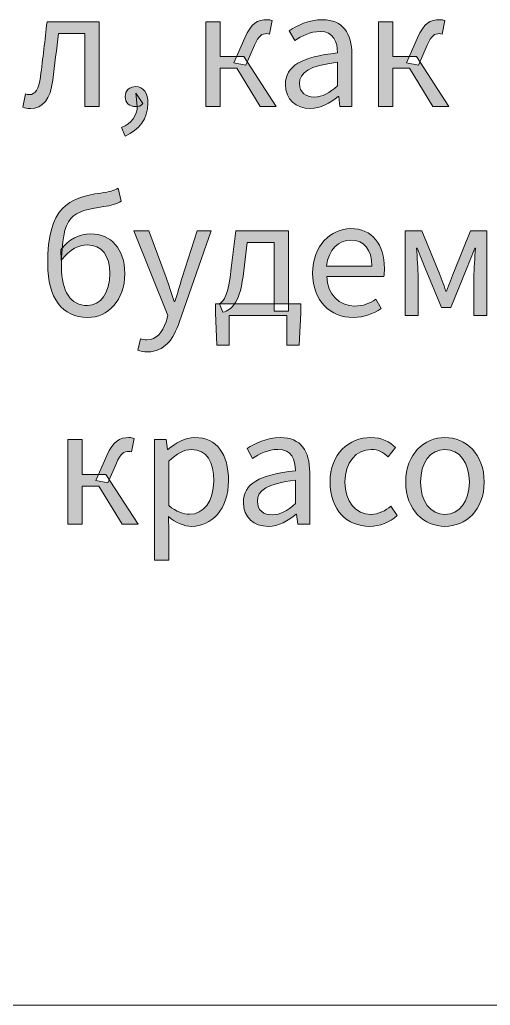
# Model space of a CAD drawing. Header units: millimetres. Extents: x -142 to 140, y -60 to 98.
# Drawn here: x -101.25 to -87.9, y 34.98 to 62.94 of the extents above; entities that cross this region are included whole.
import ezdxf

# ---------------------------------------------------------------- set-up
doc = ezdxf.new("R2010")
doc.units = ezdxf.units.MM
doc.header["$MEASUREMENT"] = 0
doc.layers.add('カット1(R255G0B0)', color=7, linetype='Continuous', lineweight=0)

# ---------------------------------------------------------------- blocks, each defined once
blk = doc.blocks.new('Block_1')
at = {"layer": 'カット1(R255G0B0)', "color": 5, "lineweight": 0, "true_color": 0x0000ff}
blk.add_open_spline([(-86.638, 34.979), (-86.638, 34.979), (-141.64, 34.979), (-141.64, 34.979)], degree=3, dxfattribs=at)
blk = doc.blocks.new('Block_3')
at = {"layer": 'カット1(R255G0B0)', "true_color": 0x000000, "transparency": 33554687}
h = blk.add_hatch(color=18, dxfattribs=at)
h.dxf.hatch_style = 2
edge = h.paths.add_edge_path()
edge.add_spline(control_points=[(-95.182, 61.718), (-95.182, 61.718), (-94.867, 62.427), (-94.867, 62.427), (-94.682, 62.848), (-94.498, 62.941), (-94.237, 62.941), (-94.186, 62.941), (-94.133, 62.931), (-94.095, 62.914), (-94.095, 62.914), (-94.167, 62.533), (-94.167, 62.533), (-94.196, 62.543), (-94.212, 62.546), (-94.247, 62.546), (-94.372, 62.546), (-94.472, 62.501), (-94.593, 62.216), (-94.593, 62.216), (-94.836, 61.651), (-94.836, 61.651), (-94.836, 61.651), (-95.182, 61.718), (-95.182, 61.718)], knot_values=[0, 0, 0, 0, 1, 1, 1, 2, 2, 2, 3, 3, 3, 4, 4, 4, 5, 5, 5, 6, 6, 6, 7, 7, 7, 8, 8, 8, 8], degree=3, periodic=0)
edge = h.paths.add_edge_path()
edge.add_spline(control_points=[(-95.974, 62.881), (-95.974, 62.881), (-95.568, 62.881), (-95.568, 62.881), (-95.568, 62.881), (-95.568, 61.893), (-95.568, 61.893), (-95.568, 61.893), (-94.893, 61.893), (-94.893, 61.893), (-94.893, 61.893), (-93.981, 60.479), (-93.981, 60.479), (-93.981, 60.479), (-94.429, 60.479), (-94.429, 60.479), (-94.429, 60.479), (-95.096, 61.562), (-95.096, 61.562), (-95.096, 61.562), (-95.568, 61.562), (-95.568, 61.562), (-95.568, 61.562), (-95.568, 60.479), (-95.568, 60.479), (-95.568, 60.479), (-95.974, 60.479), (-95.974, 60.479), (-95.974, 60.479), (-95.974, 62.881), (-95.974, 62.881)], knot_values=[0, 0, 0, 0, 1, 1, 1, 2, 2, 2, 3, 3, 3, 4, 4, 4, 5, 5, 5, 6, 6, 6, 7, 7, 7, 8, 8, 8, 9, 9, 9, 10, 10, 10, 10], degree=3, periodic=0)
h = blk.add_hatch(color=18, dxfattribs=at)
h.dxf.hatch_style = 2
edge = h.paths.add_edge_path()
edge.add_spline(control_points=[(-92.238, 61.065), (-92.238, 61.065), (-92.238, 61.733), (-92.238, 61.733), (-93.043, 61.636), (-93.315, 61.438), (-93.315, 61.131), (-93.315, 60.859), (-93.129, 60.747), (-92.894, 60.747), (-92.662, 60.747), (-92.47, 60.86), (-92.238, 61.065)], knot_values=[0, 0, 0, 0, 1, 1, 1, 2, 2, 2, 3, 3, 3, 4, 4, 4, 4], degree=3, periodic=0)
edge = h.paths.add_edge_path()
edge.add_spline(control_points=[(-93.713, 61.103), (-93.713, 61.626), (-93.261, 61.888), (-92.238, 61.999), (-92.238, 62.308), (-92.341, 62.606), (-92.733, 62.606), (-93.011, 62.606), (-93.261, 62.474), (-93.45, 62.348), (-93.45, 62.348), (-93.609, 62.627), (-93.609, 62.627), (-93.388, 62.772), (-93.051, 62.941), (-92.665, 62.941), (-92.079, 62.941), (-91.831, 62.551), (-91.831, 61.953), (-91.831, 61.953), (-91.831, 60.479), (-91.831, 60.479), (-91.831, 60.479), (-92.167, 60.479), (-92.167, 60.479), (-92.167, 60.479), (-92.201, 60.767), (-92.201, 60.767), (-92.201, 60.767), (-92.215, 60.767), (-92.215, 60.767), (-92.444, 60.576), (-92.711, 60.42), (-93.009, 60.42), (-93.411, 60.42), (-93.713, 60.67), (-93.713, 61.103)], knot_values=[0, 0, 0, 0, 1, 1, 1, 2, 2, 2, 3, 3, 3, 4, 4, 4, 5, 5, 5, 6, 6, 6, 7, 7, 7, 8, 8, 8, 9, 9, 9, 10, 10, 10, 11, 11, 11, 12, 12, 12, 12], degree=3, periodic=0)
h = blk.add_hatch(color=18, dxfattribs=at)
h.dxf.hatch_style = 2
edge = h.paths.add_edge_path()
edge.add_spline(control_points=[(-90.283, 61.718), (-90.283, 61.718), (-89.968, 62.427), (-89.968, 62.427), (-89.783, 62.848), (-89.598, 62.941), (-89.338, 62.941), (-89.287, 62.941), (-89.233, 62.931), (-89.195, 62.914), (-89.195, 62.914), (-89.268, 62.533), (-89.268, 62.533), (-89.297, 62.543), (-89.313, 62.546), (-89.348, 62.546), (-89.473, 62.546), (-89.573, 62.501), (-89.694, 62.216), (-89.694, 62.216), (-89.937, 61.651), (-89.937, 61.651), (-89.937, 61.651), (-90.283, 61.718), (-90.283, 61.718)], knot_values=[0, 0, 0, 0, 1, 1, 1, 2, 2, 2, 3, 3, 3, 4, 4, 4, 5, 5, 5, 6, 6, 6, 7, 7, 7, 8, 8, 8, 8], degree=3, periodic=0)
edge = h.paths.add_edge_path()
edge.add_spline(control_points=[(-91.075, 62.881), (-91.075, 62.881), (-90.668, 62.881), (-90.668, 62.881), (-90.668, 62.881), (-90.668, 61.893), (-90.668, 61.893), (-90.668, 61.893), (-89.994, 61.893), (-89.994, 61.893), (-89.994, 61.893), (-89.081, 60.479), (-89.081, 60.479), (-89.081, 60.479), (-89.53, 60.479), (-89.53, 60.479), (-89.53, 60.479), (-90.197, 61.562), (-90.197, 61.562), (-90.197, 61.562), (-90.668, 61.562), (-90.668, 61.562), (-90.668, 61.562), (-90.668, 60.479), (-90.668, 60.479), (-90.668, 60.479), (-91.075, 60.479), (-91.075, 60.479), (-91.075, 60.479), (-91.075, 62.881), (-91.075, 62.881)], knot_values=[0, 0, 0, 0, 1, 1, 1, 2, 2, 2, 3, 3, 3, 4, 4, 4, 5, 5, 5, 6, 6, 6, 7, 7, 7, 8, 8, 8, 9, 9, 9, 10, 10, 10, 10], degree=3, periodic=0)
h = blk.add_hatch(color=18, dxfattribs=at)
h.dxf.hatch_style = 2
edge = h.paths.add_edge_path()
edge.add_spline(control_points=[(-101.169, 60.461), (-101.169, 60.461), (-101.093, 60.834), (-101.093, 60.834), (-101.059, 60.825), (-101.026, 60.815), (-100.983, 60.815), (-100.814, 60.815), (-100.705, 60.969), (-100.663, 61.323), (-100.598, 61.842), (-100.538, 62.36), (-100.478, 62.881), (-100.478, 62.881), (-99.003, 62.881), (-99.003, 62.881), (-99.003, 62.881), (-99.003, 60.479), (-99.003, 60.479), (-99.003, 60.479), (-99.409, 60.479), (-99.409, 60.479), (-99.409, 60.479), (-99.409, 62.55), (-99.409, 62.55), (-99.409, 62.55), (-100.155, 62.55), (-100.155, 62.55), (-100.207, 62.109), (-100.26, 61.663), (-100.315, 61.221), (-100.384, 60.686), (-100.597, 60.42), (-100.95, 60.42), (-101.039, 60.42), (-101.101, 60.434), (-101.169, 60.461)], knot_values=[0, 0, 0, 0, 1, 1, 1, 2, 2, 2, 3, 3, 3, 4, 4, 4, 5, 5, 5, 6, 6, 6, 7, 7, 7, 8, 8, 8, 9, 9, 9, 10, 10, 10, 11, 11, 11, 12, 12, 12, 12], degree=3, periodic=0)
h = blk.add_hatch(color=18, dxfattribs=at)
h.dxf.hatch_style = 2
edge = h.paths.add_edge_path()
edge.add_spline(control_points=[(-98.363, 59.879), (-98.085, 60.001), (-97.917, 60.219), (-97.918, 60.491), (-97.918, 60.491), (-97.962, 60.856), (-97.962, 60.856), (-97.962, 60.856), (-97.763, 60.56), (-97.763, 60.56), (-97.817, 60.494), (-97.891, 60.475), (-97.969, 60.475), (-98.126, 60.475), (-98.263, 60.574), (-98.263, 60.758), (-98.263, 60.935), (-98.123, 61.042), (-97.961, 61.042), (-97.746, 61.042), (-97.617, 60.861), (-97.617, 60.564), (-97.617, 60.138), (-97.865, 59.805), (-98.264, 59.64), (-98.264, 59.64), (-98.363, 59.879), (-98.363, 59.879)], knot_values=[0, 0, 0, 0, 1, 1, 1, 2, 2, 2, 3, 3, 3, 4, 4, 4, 5, 5, 5, 6, 6, 6, 7, 7, 7, 8, 8, 8, 9, 9, 9, 9], degree=3, periodic=0)
h = blk.add_hatch(color=18, dxfattribs=at)
h.dxf.hatch_style = 2
edge = h.paths.add_edge_path()
edge.add_spline(control_points=[(-100.46, 56.008), (-100.46, 57.634), (-99.871, 57.887), (-98.955, 58.024), (-98.686, 58.064), (-98.603, 58.091), (-98.457, 58.16), (-98.457, 58.16), (-98.374, 57.791), (-98.374, 57.791), (-98.503, 57.707), (-98.668, 57.667), (-98.871, 57.637), (-99.759, 57.503), (-100.068, 57.435), (-100.068, 55.932), (-100.068, 55.237), (-99.819, 54.832), (-99.331, 54.832), (-98.96, 54.832), (-98.693, 55.199), (-98.693, 55.742), (-98.693, 56.239), (-98.923, 56.552), (-99.339, 56.552), (-99.573, 56.552), (-99.827, 56.445), (-100.075, 56.109), (-100.075, 56.109), (-100.089, 56.414), (-100.089, 56.414), (-99.872, 56.71), (-99.558, 56.866), (-99.236, 56.866), (-98.667, 56.866), (-98.273, 56.444), (-98.273, 55.742), (-98.273, 54.979), (-98.745, 54.493), (-99.327, 54.493), (-100.047, 54.493), (-100.46, 55.04), (-100.46, 56.008)], knot_values=[0, 0, 0, 0, 1, 1, 1, 2, 2, 2, 3, 3, 3, 4, 4, 4, 5, 5, 5, 6, 6, 6, 7, 7, 7, 8, 8, 8, 9, 9, 9, 10, 10, 10, 11, 11, 11, 12, 12, 12, 13, 13, 13, 14, 14, 14, 14], degree=3, periodic=0)
h = blk.add_hatch(color=18, dxfattribs=at)
h.dxf.hatch_style = 2
edge = h.paths.add_edge_path()
edge.add_spline(control_points=[(-97.907, 53.567), (-97.907, 53.567), (-97.827, 53.891), (-97.827, 53.891), (-97.779, 53.875), (-97.706, 53.855), (-97.644, 53.855), (-97.373, 53.855), (-97.202, 54.072), (-97.102, 54.37), (-97.102, 54.37), (-97.048, 54.548), (-97.048, 54.548), (-97.048, 54.548), (-98.012, 56.955), (-98.012, 56.955), (-98.012, 56.955), (-97.593, 56.955), (-97.593, 56.955), (-97.593, 56.955), (-97.102, 55.625), (-97.102, 55.625), (-97.027, 55.416), (-96.946, 55.17), (-96.868, 54.948), (-96.868, 54.948), (-96.849, 54.948), (-96.849, 54.948), (-96.78, 55.167), (-96.712, 55.413), (-96.647, 55.625), (-96.647, 55.625), (-96.219, 56.955), (-96.219, 56.955), (-96.219, 56.955), (-95.82, 56.955), (-95.82, 56.955), (-95.82, 56.955), (-96.726, 54.355), (-96.726, 54.355), (-96.895, 53.878), (-97.143, 53.517), (-97.625, 53.517), (-97.736, 53.517), (-97.829, 53.537), (-97.907, 53.567)], knot_values=[0, 0, 0, 0, 1, 1, 1, 2, 2, 2, 3, 3, 3, 4, 4, 4, 5, 5, 5, 6, 6, 6, 7, 7, 7, 8, 8, 8, 9, 9, 9, 10, 10, 10, 11, 11, 11, 12, 12, 12, 13, 13, 13, 14, 14, 14, 15, 15, 15, 15], degree=3, periodic=0)
h = blk.add_hatch(color=18, dxfattribs=at)
h.dxf.hatch_style = 2
edge = h.paths.add_edge_path()
edge.add_spline(control_points=[(-94.034, 56.624), (-94.034, 56.624), (-94.8, 56.624), (-94.8, 56.624), (-94.8, 56.624), (-94.893, 55.812), (-94.893, 55.812), (-94.995, 54.924), (-95.234, 54.696), (-95.494, 54.646), (-95.494, 54.646), (-95.585, 54.884), (-95.585, 54.884), (-95.452, 54.956), (-95.344, 55.116), (-95.25, 55.891), (-95.25, 55.891), (-95.122, 56.955), (-95.122, 56.955), (-95.122, 56.955), (-93.628, 56.955), (-93.628, 56.955), (-93.628, 56.955), (-93.628, 54.675), (-93.628, 54.675), (-93.628, 54.675), (-94.034, 54.675), (-94.034, 54.675), (-94.034, 54.675), (-94.034, 56.624), (-94.034, 56.624)], knot_values=[0, 0, 0, 0, 1, 1, 1, 2, 2, 2, 3, 3, 3, 4, 4, 4, 5, 5, 5, 6, 6, 6, 7, 7, 7, 8, 8, 8, 9, 9, 9, 10, 10, 10, 10], degree=3, periodic=0)
edge = h.paths.add_edge_path()
edge.add_spline(control_points=[(-95.311, 53.703), (-95.311, 53.703), (-95.662, 53.703), (-95.662, 53.703), (-95.662, 53.703), (-95.703, 54.626), (-95.703, 54.626), (-95.703, 54.626), (-95.703, 54.884), (-95.703, 54.884), (-95.703, 54.884), (-93.279, 54.884), (-93.279, 54.884), (-93.279, 54.884), (-93.279, 54.626), (-93.279, 54.626), (-93.279, 54.626), (-93.32, 53.703), (-93.32, 53.703), (-93.32, 53.703), (-93.67, 53.703), (-93.67, 53.703), (-93.67, 53.703), (-93.67, 54.553), (-93.67, 54.553), (-93.67, 54.553), (-95.311, 54.553), (-95.311, 54.553), (-95.311, 54.553), (-95.311, 53.703), (-95.311, 53.703)], knot_values=[0, 0, 0, 0, 1, 1, 1, 2, 2, 2, 3, 3, 3, 4, 4, 4, 5, 5, 5, 6, 6, 6, 7, 7, 7, 8, 8, 8, 9, 9, 9, 10, 10, 10, 10], degree=3, periodic=0)
h = blk.add_hatch(color=18, dxfattribs=at)
h.dxf.hatch_style = 2
edge = h.paths.add_edge_path()
edge.add_spline(control_points=[(-91.265, 55.947), (-91.265, 56.429), (-91.482, 56.69), (-91.857, 56.69), (-92.195, 56.69), (-92.497, 56.419), (-92.546, 55.947), (-92.546, 55.947), (-91.265, 55.947), (-91.265, 55.947)], knot_values=[0, 0, 0, 0, 1, 1, 1, 2, 2, 2, 3, 3, 3, 3], degree=3, periodic=0)
edge = h.paths.add_edge_path()
edge.add_spline(control_points=[(-92.945, 55.751), (-92.945, 56.532), (-92.418, 57.014), (-91.865, 57.014), (-91.252, 57.014), (-90.906, 56.574), (-90.906, 55.887), (-90.906, 55.801), (-90.913, 55.715), (-90.925, 55.656), (-90.925, 55.656), (-92.543, 55.656), (-92.543, 55.656), (-92.514, 55.147), (-92.202, 54.817), (-91.745, 54.817), (-91.514, 54.817), (-91.325, 54.892), (-91.147, 55.009), (-91.147, 55.009), (-91.001, 54.743), (-91.001, 54.743), (-91.212, 54.605), (-91.468, 54.493), (-91.795, 54.493), (-92.435, 54.493), (-92.945, 54.962), (-92.945, 55.751)], knot_values=[0, 0, 0, 0, 1, 1, 1, 2, 2, 2, 3, 3, 3, 4, 4, 4, 5, 5, 5, 6, 6, 6, 7, 7, 7, 8, 8, 8, 9, 9, 9, 9], degree=3, periodic=0)
h = blk.add_hatch(color=18, dxfattribs=at)
h.dxf.hatch_style = 2
edge = h.paths.add_edge_path()
edge.add_spline(control_points=[(-90.316, 56.955), (-90.316, 56.955), (-89.848, 56.955), (-89.848, 56.955), (-89.848, 56.955), (-89.376, 55.83), (-89.376, 55.83), (-89.304, 55.629), (-89.23, 55.436), (-89.161, 55.243), (-89.161, 55.243), (-89.142, 55.243), (-89.142, 55.243), (-89.067, 55.436), (-88.988, 55.629), (-88.921, 55.83), (-88.921, 55.83), (-88.464, 56.955), (-88.464, 56.955), (-88.464, 56.955), (-87.997, 56.955), (-87.997, 56.955), (-87.997, 56.955), (-87.997, 54.553), (-87.997, 54.553), (-87.997, 54.553), (-88.367, 54.553), (-88.367, 54.553), (-88.367, 54.553), (-88.367, 55.632), (-88.367, 55.632), (-88.367, 55.845), (-88.339, 56.211), (-88.322, 56.46), (-88.322, 56.46), (-88.342, 56.46), (-88.342, 56.46), (-88.411, 56.27), (-88.495, 56.071), (-88.564, 55.891), (-88.564, 55.891), (-89.019, 54.779), (-89.019, 54.779), (-89.019, 54.779), (-89.289, 54.779), (-89.289, 54.779), (-89.289, 54.779), (-89.753, 55.891), (-89.753, 55.891), (-89.823, 56.071), (-89.906, 56.274), (-89.976, 56.46), (-89.976, 56.46), (-89.995, 56.46), (-89.995, 56.46), (-89.978, 56.211), (-89.95, 55.845), (-89.95, 55.632), (-89.95, 55.632), (-89.95, 54.553), (-89.95, 54.553), (-89.95, 54.553), (-90.316, 54.553), (-90.316, 54.553), (-90.316, 54.553), (-90.316, 56.955), (-90.316, 56.955)], knot_values=[0, 0, 0, 0, 1, 1, 1, 2, 2, 2, 3, 3, 3, 4, 4, 4, 5, 5, 5, 6, 6, 6, 7, 7, 7, 8, 8, 8, 9, 9, 9, 10, 10, 10, 11, 11, 11, 12, 12, 12, 13, 13, 13, 14, 14, 14, 15, 15, 15, 16, 16, 16, 17, 17, 17, 18, 18, 18, 19, 19, 19, 20, 20, 20, 21, 21, 21, 22, 22, 22, 22], degree=3, periodic=0)
h = blk.add_hatch(color=18, dxfattribs=at)
h.dxf.hatch_style = 2
edge = h.paths.add_edge_path()
edge.add_spline(control_points=[(-99.098, 49.865), (-99.098, 49.865), (-98.784, 50.573), (-98.784, 50.573), (-98.599, 50.995), (-98.414, 51.087), (-98.153, 51.087), (-98.103, 51.087), (-98.049, 51.077), (-98.011, 51.06), (-98.011, 51.06), (-98.083, 50.679), (-98.083, 50.679), (-98.113, 50.689), (-98.129, 50.693), (-98.163, 50.693), (-98.288, 50.693), (-98.388, 50.647), (-98.51, 50.363), (-98.51, 50.363), (-98.753, 49.797), (-98.753, 49.797), (-98.753, 49.797), (-99.098, 49.865), (-99.098, 49.865)], knot_values=[0, 0, 0, 0, 1, 1, 1, 2, 2, 2, 3, 3, 3, 4, 4, 4, 5, 5, 5, 6, 6, 6, 7, 7, 7, 8, 8, 8, 8], degree=3, periodic=0)
edge = h.paths.add_edge_path()
edge.add_spline(control_points=[(-99.891, 51.028), (-99.891, 51.028), (-99.484, 51.028), (-99.484, 51.028), (-99.484, 51.028), (-99.484, 50.039), (-99.484, 50.039), (-99.484, 50.039), (-98.809, 50.039), (-98.809, 50.039), (-98.809, 50.039), (-97.897, 48.626), (-97.897, 48.626), (-97.897, 48.626), (-98.345, 48.626), (-98.345, 48.626), (-98.345, 48.626), (-99.013, 49.708), (-99.013, 49.708), (-99.013, 49.708), (-99.484, 49.708), (-99.484, 49.708), (-99.484, 49.708), (-99.484, 48.626), (-99.484, 48.626), (-99.484, 48.626), (-99.891, 48.626), (-99.891, 48.626), (-99.891, 48.626), (-99.891, 51.028), (-99.891, 51.028)], knot_values=[0, 0, 0, 0, 1, 1, 1, 2, 2, 2, 3, 3, 3, 4, 4, 4, 5, 5, 5, 6, 6, 6, 7, 7, 7, 8, 8, 8, 9, 9, 9, 10, 10, 10, 10], degree=3, periodic=0)
h = blk.add_hatch(color=18, dxfattribs=at)
h.dxf.hatch_style = 2
edge = h.paths.add_edge_path()
edge.add_spline(control_points=[(-95.749, 49.859), (-95.749, 50.39), (-95.93, 50.745), (-96.383, 50.745), (-96.586, 50.745), (-96.791, 50.633), (-97.025, 50.417), (-97.025, 50.417), (-97.025, 49.158), (-97.025, 49.158), (-96.807, 48.976), (-96.598, 48.909), (-96.44, 48.909), (-96.042, 48.909), (-95.749, 49.267), (-95.749, 49.859)], knot_values=[0, 0, 0, 0, 1, 1, 1, 2, 2, 2, 3, 3, 3, 4, 4, 4, 5, 5, 5, 5], degree=3, periodic=0)
edge = h.paths.add_edge_path()
edge.add_spline(control_points=[(-97.431, 51.028), (-97.431, 51.028), (-97.095, 51.028), (-97.095, 51.028), (-97.095, 51.028), (-97.061, 50.751), (-97.061, 50.751), (-97.061, 50.751), (-97.047, 50.751), (-97.047, 50.751), (-96.83, 50.931), (-96.56, 51.087), (-96.282, 51.087), (-95.661, 51.087), (-95.329, 50.605), (-95.329, 49.863), (-95.329, 49.044), (-95.821, 48.567), (-96.37, 48.567), (-96.59, 48.567), (-96.815, 48.668), (-97.036, 48.845), (-97.036, 48.845), (-97.025, 48.426), (-97.025, 48.426), (-97.025, 48.426), (-97.025, 47.612), (-97.025, 47.612), (-97.025, 47.612), (-97.431, 47.612), (-97.431, 47.612), (-97.431, 47.612), (-97.431, 51.028), (-97.431, 51.028)], knot_values=[0, 0, 0, 0, 1, 1, 1, 2, 2, 2, 3, 3, 3, 4, 4, 4, 5, 5, 5, 6, 6, 6, 7, 7, 7, 8, 8, 8, 9, 9, 9, 10, 10, 10, 11, 11, 11, 11], degree=3, periodic=0)
h = blk.add_hatch(color=18, dxfattribs=at)
h.dxf.hatch_style = 2
edge = h.paths.add_edge_path()
edge.add_spline(control_points=[(-93.433, 49.212), (-93.433, 49.212), (-93.433, 49.879), (-93.433, 49.879), (-94.238, 49.782), (-94.51, 49.585), (-94.51, 49.278), (-94.51, 49.005), (-94.324, 48.894), (-94.089, 48.894), (-93.857, 48.894), (-93.665, 49.007), (-93.433, 49.212)], knot_values=[0, 0, 0, 0, 1, 1, 1, 2, 2, 2, 3, 3, 3, 4, 4, 4, 4], degree=3, periodic=0)
edge = h.paths.add_edge_path()
edge.add_spline(control_points=[(-94.908, 49.249), (-94.908, 49.773), (-94.456, 50.034), (-93.433, 50.146), (-93.434, 50.455), (-93.536, 50.752), (-93.928, 50.752), (-94.206, 50.752), (-94.457, 50.621), (-94.645, 50.495), (-94.645, 50.495), (-94.804, 50.773), (-94.804, 50.773), (-94.583, 50.919), (-94.246, 51.087), (-93.86, 51.087), (-93.274, 51.087), (-93.026, 50.698), (-93.026, 50.1), (-93.026, 50.1), (-93.026, 48.626), (-93.026, 48.626), (-93.026, 48.626), (-93.362, 48.626), (-93.362, 48.626), (-93.362, 48.626), (-93.396, 48.913), (-93.396, 48.913), (-93.396, 48.913), (-93.41, 48.913), (-93.41, 48.913), (-93.639, 48.723), (-93.906, 48.567), (-94.204, 48.567), (-94.606, 48.567), (-94.908, 48.816), (-94.908, 49.249)], knot_values=[0, 0, 0, 0, 1, 1, 1, 2, 2, 2, 3, 3, 3, 4, 4, 4, 5, 5, 5, 6, 6, 6, 7, 7, 7, 8, 8, 8, 9, 9, 9, 10, 10, 10, 11, 11, 11, 12, 12, 12, 12], degree=3, periodic=0)
h = blk.add_hatch(color=18, dxfattribs=at)
h.dxf.hatch_style = 2
edge = h.paths.add_edge_path()
edge.add_spline(control_points=[(-92.448, 49.824), (-92.448, 50.625), (-91.907, 51.087), (-91.293, 51.087), (-90.978, 51.087), (-90.759, 50.957), (-90.59, 50.805), (-90.59, 50.805), (-90.798, 50.536), (-90.798, 50.536), (-90.938, 50.663), (-91.086, 50.749), (-91.275, 50.749), (-91.709, 50.749), (-92.028, 50.374), (-92.028, 49.824), (-92.028, 49.273), (-91.727, 48.905), (-91.286, 48.905), (-91.066, 48.905), (-90.871, 49.012), (-90.722, 49.144), (-90.722, 49.144), (-90.545, 48.872), (-90.545, 48.872), (-90.761, 48.68), (-91.034, 48.567), (-91.322, 48.567), (-91.961, 48.567), (-92.448, 49.029), (-92.448, 49.824)], knot_values=[0, 0, 0, 0, 1, 1, 1, 2, 2, 2, 3, 3, 3, 4, 4, 4, 5, 5, 5, 6, 6, 6, 7, 7, 7, 8, 8, 8, 9, 9, 9, 10, 10, 10, 10], degree=3, periodic=0)
h = blk.add_hatch(color=18, dxfattribs=at)
h.dxf.hatch_style = 2
edge = h.paths.add_edge_path()
edge.add_spline(control_points=[(-88.494, 49.824), (-88.494, 50.374), (-88.774, 50.749), (-89.187, 50.749), (-89.6, 50.749), (-89.88, 50.374), (-89.88, 49.824), (-89.88, 49.273), (-89.6, 48.905), (-89.187, 48.905), (-88.774, 48.905), (-88.494, 49.273), (-88.494, 49.824)], knot_values=[0, 0, 0, 0, 1, 1, 1, 2, 2, 2, 3, 3, 3, 4, 4, 4, 4], degree=3, periodic=0)
edge = h.paths.add_edge_path()
edge.add_spline(control_points=[(-90.3, 49.824), (-90.3, 50.625), (-89.776, 51.087), (-89.187, 51.087), (-88.598, 51.087), (-88.074, 50.625), (-88.074, 49.824), (-88.074, 49.029), (-88.598, 48.567), (-89.187, 48.567), (-89.776, 48.567), (-90.3, 49.029), (-90.3, 49.824)], knot_values=[0, 0, 0, 0, 1, 1, 1, 2, 2, 2, 3, 3, 3, 4, 4, 4, 4], degree=3, periodic=0)
at = {"layer": 'カット1(R255G0B0)'}
for points, knots in [([(-95.182, 61.718), (-95.182, 61.718), (-94.867, 62.427), (-94.867, 62.427), (-94.682, 62.848), (-94.498, 62.941), (-94.237, 62.941), (-94.186, 62.941), (-94.133, 62.931), (-94.095, 62.914), (-94.095, 62.914), (-94.167, 62.533), (-94.167, 62.533), (-94.196, 62.543), (-94.212, 62.546), (-94.247, 62.546), (-94.372, 62.546), (-94.472, 62.501), (-94.593, 62.216), (-94.593, 62.216), (-94.836, 61.651), (-94.836, 61.651), (-94.836, 61.651), (-95.182, 61.718), (-95.182, 61.718)], [0, 0, 0, 0, 1, 1, 1, 2, 2, 2, 3, 3, 3, 4, 4, 4, 5, 5, 5, 6, 6, 6, 7, 7, 7, 8, 8, 8, 8]), ([(-93.713, 61.103), (-93.713, 61.626), (-93.261, 61.888), (-92.238, 61.999), (-92.238, 62.308), (-92.341, 62.606), (-92.733, 62.606), (-93.011, 62.606), (-93.261, 62.474), (-93.45, 62.348), (-93.45, 62.348), (-93.609, 62.627), (-93.609, 62.627), (-93.388, 62.772), (-93.051, 62.941), (-92.665, 62.941), (-92.079, 62.941), (-91.831, 62.551), (-91.831, 61.953), (-91.831, 61.953), (-91.831, 60.479), (-91.831, 60.479), (-91.831, 60.479), (-92.167, 60.479), (-92.167, 60.479), (-92.167, 60.479), (-92.201, 60.767), (-92.201, 60.767), (-92.201, 60.767), (-92.215, 60.767), (-92.215, 60.767), (-92.444, 60.576), (-92.711, 60.42), (-93.009, 60.42), (-93.411, 60.42), (-93.713, 60.67), (-93.713, 61.103)], [0, 0, 0, 0, 1, 1, 1, 2, 2, 2, 3, 3, 3, 4, 4, 4, 5, 5, 5, 6, 6, 6, 7, 7, 7, 8, 8, 8, 9, 9, 9, 10, 10, 10, 11, 11, 11, 12, 12, 12, 12]), ([(-90.283, 61.718), (-90.283, 61.718), (-89.968, 62.427), (-89.968, 62.427), (-89.783, 62.848), (-89.598, 62.941), (-89.338, 62.941), (-89.287, 62.941), (-89.233, 62.931), (-89.195, 62.914), (-89.195, 62.914), (-89.268, 62.533), (-89.268, 62.533), (-89.297, 62.543), (-89.313, 62.546), (-89.348, 62.546), (-89.473, 62.546), (-89.573, 62.501), (-89.694, 62.216), (-89.694, 62.216), (-89.937, 61.651), (-89.937, 61.651), (-89.937, 61.651), (-90.283, 61.718), (-90.283, 61.718)], [0, 0, 0, 0, 1, 1, 1, 2, 2, 2, 3, 3, 3, 4, 4, 4, 5, 5, 5, 6, 6, 6, 7, 7, 7, 8, 8, 8, 8]), ([(-101.169, 60.461), (-101.169, 60.461), (-101.093, 60.834), (-101.093, 60.834), (-101.059, 60.825), (-101.026, 60.815), (-100.983, 60.815), (-100.814, 60.815), (-100.705, 60.969), (-100.663, 61.323), (-100.598, 61.842), (-100.538, 62.36), (-100.478, 62.881), (-100.478, 62.881), (-99.003, 62.881), (-99.003, 62.881), (-99.003, 62.881), (-99.003, 60.479), (-99.003, 60.479), (-99.003, 60.479), (-99.409, 60.479), (-99.409, 60.479), (-99.409, 60.479), (-99.409, 62.55), (-99.409, 62.55), (-99.409, 62.55), (-100.155, 62.55), (-100.155, 62.55), (-100.207, 62.109), (-100.26, 61.663), (-100.315, 61.221), (-100.384, 60.686), (-100.597, 60.42), (-100.95, 60.42), (-101.039, 60.42), (-101.101, 60.434), (-101.169, 60.461)], [0, 0, 0, 0, 1, 1, 1, 2, 2, 2, 3, 3, 3, 4, 4, 4, 5, 5, 5, 6, 6, 6, 7, 7, 7, 8, 8, 8, 9, 9, 9, 10, 10, 10, 11, 11, 11, 12, 12, 12, 12]), ([(-95.974, 62.881), (-95.974, 62.881), (-95.568, 62.881), (-95.568, 62.881), (-95.568, 62.881), (-95.568, 61.893), (-95.568, 61.893), (-95.568, 61.893), (-94.893, 61.893), (-94.893, 61.893), (-94.893, 61.893), (-93.981, 60.479), (-93.981, 60.479), (-93.981, 60.479), (-94.429, 60.479), (-94.429, 60.479), (-94.429, 60.479), (-95.096, 61.562), (-95.096, 61.562), (-95.096, 61.562), (-95.568, 61.562), (-95.568, 61.562), (-95.568, 61.562), (-95.568, 60.479), (-95.568, 60.479), (-95.568, 60.479), (-95.974, 60.479), (-95.974, 60.479), (-95.974, 60.479), (-95.974, 62.881), (-95.974, 62.881)], [0, 0, 0, 0, 1, 1, 1, 2, 2, 2, 3, 3, 3, 4, 4, 4, 5, 5, 5, 6, 6, 6, 7, 7, 7, 8, 8, 8, 9, 9, 9, 10, 10, 10, 10]), ([(-91.075, 62.881), (-91.075, 62.881), (-90.668, 62.881), (-90.668, 62.881), (-90.668, 62.881), (-90.668, 61.893), (-90.668, 61.893), (-90.668, 61.893), (-89.994, 61.893), (-89.994, 61.893), (-89.994, 61.893), (-89.081, 60.479), (-89.081, 60.479), (-89.081, 60.479), (-89.53, 60.479), (-89.53, 60.479), (-89.53, 60.479), (-90.197, 61.562), (-90.197, 61.562), (-90.197, 61.562), (-90.668, 61.562), (-90.668, 61.562), (-90.668, 61.562), (-90.668, 60.479), (-90.668, 60.479), (-90.668, 60.479), (-91.075, 60.479), (-91.075, 60.479), (-91.075, 60.479), (-91.075, 62.881), (-91.075, 62.881)], [0, 0, 0, 0, 1, 1, 1, 2, 2, 2, 3, 3, 3, 4, 4, 4, 5, 5, 5, 6, 6, 6, 7, 7, 7, 8, 8, 8, 9, 9, 9, 10, 10, 10, 10]), ([(-92.238, 61.065), (-92.238, 61.065), (-92.238, 61.733), (-92.238, 61.733), (-93.043, 61.636), (-93.315, 61.438), (-93.315, 61.131), (-93.315, 60.859), (-93.129, 60.747), (-92.894, 60.747), (-92.662, 60.747), (-92.47, 60.86), (-92.238, 61.065)], [0, 0, 0, 0, 1, 1, 1, 2, 2, 2, 3, 3, 3, 4, 4, 4, 4]), ([(-98.363, 59.879), (-98.085, 60.001), (-97.917, 60.219), (-97.918, 60.491), (-97.918, 60.491), (-97.962, 60.856), (-97.962, 60.856), (-97.962, 60.856), (-97.763, 60.56), (-97.763, 60.56), (-97.817, 60.494), (-97.891, 60.475), (-97.969, 60.475), (-98.126, 60.475), (-98.263, 60.574), (-98.263, 60.758), (-98.263, 60.935), (-98.123, 61.042), (-97.961, 61.042), (-97.746, 61.042), (-97.617, 60.861), (-97.617, 60.564), (-97.617, 60.138), (-97.865, 59.805), (-98.264, 59.64), (-98.264, 59.64), (-98.363, 59.879), (-98.363, 59.879)], [0, 0, 0, 0, 1, 1, 1, 2, 2, 2, 3, 3, 3, 4, 4, 4, 5, 5, 5, 6, 6, 6, 7, 7, 7, 8, 8, 8, 9, 9, 9, 9]), ([(-100.46, 56.008), (-100.46, 57.634), (-99.871, 57.887), (-98.955, 58.024), (-98.686, 58.064), (-98.603, 58.091), (-98.457, 58.16), (-98.457, 58.16), (-98.374, 57.791), (-98.374, 57.791), (-98.503, 57.707), (-98.668, 57.667), (-98.871, 57.637), (-99.759, 57.503), (-100.068, 57.435), (-100.068, 55.932), (-100.068, 55.237), (-99.819, 54.832), (-99.331, 54.832), (-98.96, 54.832), (-98.693, 55.199), (-98.693, 55.742), (-98.693, 56.239), (-98.923, 56.552), (-99.339, 56.552), (-99.573, 56.552), (-99.827, 56.445), (-100.075, 56.109), (-100.075, 56.109), (-100.089, 56.414), (-100.089, 56.414), (-99.872, 56.71), (-99.558, 56.866), (-99.236, 56.866), (-98.667, 56.866), (-98.273, 56.444), (-98.273, 55.742), (-98.273, 54.979), (-98.745, 54.493), (-99.327, 54.493), (-100.047, 54.493), (-100.46, 55.04), (-100.46, 56.008)], [0, 0, 0, 0, 1, 1, 1, 2, 2, 2, 3, 3, 3, 4, 4, 4, 5, 5, 5, 6, 6, 6, 7, 7, 7, 8, 8, 8, 9, 9, 9, 10, 10, 10, 11, 11, 11, 12, 12, 12, 13, 13, 13, 14, 14, 14, 14]), ([(-97.907, 53.567), (-97.907, 53.567), (-97.827, 53.891), (-97.827, 53.891), (-97.779, 53.875), (-97.706, 53.855), (-97.644, 53.855), (-97.373, 53.855), (-97.202, 54.072), (-97.102, 54.37), (-97.102, 54.37), (-97.048, 54.548), (-97.048, 54.548), (-97.048, 54.548), (-98.012, 56.955), (-98.012, 56.955), (-98.012, 56.955), (-97.593, 56.955), (-97.593, 56.955), (-97.593, 56.955), (-97.102, 55.625), (-97.102, 55.625), (-97.027, 55.416), (-96.946, 55.17), (-96.868, 54.948), (-96.868, 54.948), (-96.849, 54.948), (-96.849, 54.948), (-96.78, 55.167), (-96.712, 55.413), (-96.647, 55.625), (-96.647, 55.625), (-96.219, 56.955), (-96.219, 56.955), (-96.219, 56.955), (-95.82, 56.955), (-95.82, 56.955), (-95.82, 56.955), (-96.726, 54.355), (-96.726, 54.355), (-96.895, 53.878), (-97.143, 53.517), (-97.625, 53.517), (-97.736, 53.517), (-97.829, 53.537), (-97.907, 53.567)], [0, 0, 0, 0, 1, 1, 1, 2, 2, 2, 3, 3, 3, 4, 4, 4, 5, 5, 5, 6, 6, 6, 7, 7, 7, 8, 8, 8, 9, 9, 9, 10, 10, 10, 11, 11, 11, 12, 12, 12, 13, 13, 13, 14, 14, 14, 15, 15, 15, 15]), ([(-94.034, 56.624), (-94.034, 56.624), (-94.8, 56.624), (-94.8, 56.624), (-94.8, 56.624), (-94.893, 55.812), (-94.893, 55.812), (-94.995, 54.924), (-95.234, 54.696), (-95.494, 54.646), (-95.494, 54.646), (-95.585, 54.884), (-95.585, 54.884), (-95.452, 54.956), (-95.344, 55.116), (-95.25, 55.891), (-95.25, 55.891), (-95.122, 56.955), (-95.122, 56.955), (-95.122, 56.955), (-93.628, 56.955), (-93.628, 56.955), (-93.628, 56.955), (-93.628, 54.675), (-93.628, 54.675), (-93.628, 54.675), (-94.034, 54.675), (-94.034, 54.675), (-94.034, 54.675), (-94.034, 56.624), (-94.034, 56.624)], [0, 0, 0, 0, 1, 1, 1, 2, 2, 2, 3, 3, 3, 4, 4, 4, 5, 5, 5, 6, 6, 6, 7, 7, 7, 8, 8, 8, 9, 9, 9, 10, 10, 10, 10]), ([(-92.945, 55.751), (-92.945, 56.532), (-92.418, 57.014), (-91.865, 57.014), (-91.252, 57.014), (-90.906, 56.574), (-90.906, 55.887), (-90.906, 55.801), (-90.913, 55.715), (-90.925, 55.656), (-90.925, 55.656), (-92.543, 55.656), (-92.543, 55.656), (-92.514, 55.147), (-92.202, 54.817), (-91.745, 54.817), (-91.514, 54.817), (-91.325, 54.892), (-91.147, 55.009), (-91.147, 55.009), (-91.001, 54.743), (-91.001, 54.743), (-91.212, 54.605), (-91.468, 54.493), (-91.795, 54.493), (-92.435, 54.493), (-92.945, 54.962), (-92.945, 55.751)], [0, 0, 0, 0, 1, 1, 1, 2, 2, 2, 3, 3, 3, 4, 4, 4, 5, 5, 5, 6, 6, 6, 7, 7, 7, 8, 8, 8, 9, 9, 9, 9]), ([(-90.316, 56.955), (-90.316, 56.955), (-89.848, 56.955), (-89.848, 56.955), (-89.848, 56.955), (-89.376, 55.83), (-89.376, 55.83), (-89.304, 55.629), (-89.23, 55.436), (-89.161, 55.243), (-89.161, 55.243), (-89.142, 55.243), (-89.142, 55.243), (-89.067, 55.436), (-88.988, 55.629), (-88.921, 55.83), (-88.921, 55.83), (-88.464, 56.955), (-88.464, 56.955), (-88.464, 56.955), (-87.997, 56.955), (-87.997, 56.955), (-87.997, 56.955), (-87.997, 54.553), (-87.997, 54.553), (-87.997, 54.553), (-88.367, 54.553), (-88.367, 54.553), (-88.367, 54.553), (-88.367, 55.632), (-88.367, 55.632), (-88.367, 55.845), (-88.339, 56.211), (-88.322, 56.46), (-88.322, 56.46), (-88.342, 56.46), (-88.342, 56.46), (-88.411, 56.27), (-88.495, 56.071), (-88.564, 55.891), (-88.564, 55.891), (-89.019, 54.779), (-89.019, 54.779), (-89.019, 54.779), (-89.289, 54.779), (-89.289, 54.779), (-89.289, 54.779), (-89.753, 55.891), (-89.753, 55.891), (-89.823, 56.071), (-89.906, 56.274), (-89.976, 56.46), (-89.976, 56.46), (-89.995, 56.46), (-89.995, 56.46), (-89.978, 56.211), (-89.95, 55.845), (-89.95, 55.632), (-89.95, 55.632), (-89.95, 54.553), (-89.95, 54.553), (-89.95, 54.553), (-90.316, 54.553), (-90.316, 54.553), (-90.316, 54.553), (-90.316, 56.955), (-90.316, 56.955)], [0, 0, 0, 0, 1, 1, 1, 2, 2, 2, 3, 3, 3, 4, 4, 4, 5, 5, 5, 6, 6, 6, 7, 7, 7, 8, 8, 8, 9, 9, 9, 10, 10, 10, 11, 11, 11, 12, 12, 12, 13, 13, 13, 14, 14, 14, 15, 15, 15, 16, 16, 16, 17, 17, 17, 18, 18, 18, 19, 19, 19, 20, 20, 20, 21, 21, 21, 22, 22, 22, 22]), ([(-91.265, 55.947), (-91.265, 56.429), (-91.482, 56.69), (-91.857, 56.69), (-92.195, 56.69), (-92.497, 56.419), (-92.546, 55.947), (-92.546, 55.947), (-91.265, 55.947), (-91.265, 55.947)], [0, 0, 0, 0, 1, 1, 1, 2, 2, 2, 3, 3, 3, 3]), ([(-95.311, 53.703), (-95.311, 53.703), (-95.662, 53.703), (-95.662, 53.703), (-95.662, 53.703), (-95.703, 54.626), (-95.703, 54.626), (-95.703, 54.626), (-95.703, 54.884), (-95.703, 54.884), (-95.703, 54.884), (-93.279, 54.884), (-93.279, 54.884), (-93.279, 54.884), (-93.279, 54.626), (-93.279, 54.626), (-93.279, 54.626), (-93.32, 53.703), (-93.32, 53.703), (-93.32, 53.703), (-93.67, 53.703), (-93.67, 53.703), (-93.67, 53.703), (-93.67, 54.553), (-93.67, 54.553), (-93.67, 54.553), (-95.311, 54.553), (-95.311, 54.553), (-95.311, 54.553), (-95.311, 53.703), (-95.311, 53.703)], [0, 0, 0, 0, 1, 1, 1, 2, 2, 2, 3, 3, 3, 4, 4, 4, 5, 5, 5, 6, 6, 6, 7, 7, 7, 8, 8, 8, 9, 9, 9, 10, 10, 10, 10]), ([(-99.891, 51.028), (-99.891, 51.028), (-99.484, 51.028), (-99.484, 51.028), (-99.484, 51.028), (-99.484, 50.039), (-99.484, 50.039), (-99.484, 50.039), (-98.809, 50.039), (-98.809, 50.039), (-98.809, 50.039), (-97.897, 48.626), (-97.897, 48.626), (-97.897, 48.626), (-98.345, 48.626), (-98.345, 48.626), (-98.345, 48.626), (-99.013, 49.708), (-99.013, 49.708), (-99.013, 49.708), (-99.484, 49.708), (-99.484, 49.708), (-99.484, 49.708), (-99.484, 48.626), (-99.484, 48.626), (-99.484, 48.626), (-99.891, 48.626), (-99.891, 48.626), (-99.891, 48.626), (-99.891, 51.028), (-99.891, 51.028)], [0, 0, 0, 0, 1, 1, 1, 2, 2, 2, 3, 3, 3, 4, 4, 4, 5, 5, 5, 6, 6, 6, 7, 7, 7, 8, 8, 8, 9, 9, 9, 10, 10, 10, 10]), ([(-99.098, 49.865), (-99.098, 49.865), (-98.784, 50.573), (-98.784, 50.573), (-98.599, 50.995), (-98.414, 51.087), (-98.153, 51.087), (-98.103, 51.087), (-98.049, 51.077), (-98.011, 51.06), (-98.011, 51.06), (-98.083, 50.679), (-98.083, 50.679), (-98.113, 50.689), (-98.129, 50.693), (-98.163, 50.693), (-98.288, 50.693), (-98.388, 50.647), (-98.51, 50.363), (-98.51, 50.363), (-98.753, 49.797), (-98.753, 49.797), (-98.753, 49.797), (-99.098, 49.865), (-99.098, 49.865)], [0, 0, 0, 0, 1, 1, 1, 2, 2, 2, 3, 3, 3, 4, 4, 4, 5, 5, 5, 6, 6, 6, 7, 7, 7, 8, 8, 8, 8]), ([(-97.431, 51.028), (-97.431, 51.028), (-97.095, 51.028), (-97.095, 51.028), (-97.095, 51.028), (-97.061, 50.751), (-97.061, 50.751), (-97.061, 50.751), (-97.047, 50.751), (-97.047, 50.751), (-96.83, 50.931), (-96.56, 51.087), (-96.282, 51.087), (-95.661, 51.087), (-95.329, 50.605), (-95.329, 49.863), (-95.329, 49.044), (-95.821, 48.567), (-96.37, 48.567), (-96.59, 48.567), (-96.815, 48.668), (-97.036, 48.845), (-97.036, 48.845), (-97.025, 48.426), (-97.025, 48.426), (-97.025, 48.426), (-97.025, 47.612), (-97.025, 47.612), (-97.025, 47.612), (-97.431, 47.612), (-97.431, 47.612), (-97.431, 47.612), (-97.431, 51.028), (-97.431, 51.028)], [0, 0, 0, 0, 1, 1, 1, 2, 2, 2, 3, 3, 3, 4, 4, 4, 5, 5, 5, 6, 6, 6, 7, 7, 7, 8, 8, 8, 9, 9, 9, 10, 10, 10, 11, 11, 11, 11]), ([(-94.908, 49.249), (-94.908, 49.773), (-94.456, 50.034), (-93.433, 50.146), (-93.434, 50.455), (-93.536, 50.752), (-93.928, 50.752), (-94.206, 50.752), (-94.457, 50.621), (-94.645, 50.495), (-94.645, 50.495), (-94.804, 50.773), (-94.804, 50.773), (-94.583, 50.919), (-94.246, 51.087), (-93.86, 51.087), (-93.274, 51.087), (-93.026, 50.698), (-93.026, 50.1), (-93.026, 50.1), (-93.026, 48.626), (-93.026, 48.626), (-93.026, 48.626), (-93.362, 48.626), (-93.362, 48.626), (-93.362, 48.626), (-93.396, 48.913), (-93.396, 48.913), (-93.396, 48.913), (-93.41, 48.913), (-93.41, 48.913), (-93.639, 48.723), (-93.906, 48.567), (-94.204, 48.567), (-94.606, 48.567), (-94.908, 48.816), (-94.908, 49.249)], [0, 0, 0, 0, 1, 1, 1, 2, 2, 2, 3, 3, 3, 4, 4, 4, 5, 5, 5, 6, 6, 6, 7, 7, 7, 8, 8, 8, 9, 9, 9, 10, 10, 10, 11, 11, 11, 12, 12, 12, 12]), ([(-92.448, 49.824), (-92.448, 50.625), (-91.907, 51.087), (-91.293, 51.087), (-90.978, 51.087), (-90.759, 50.957), (-90.59, 50.805), (-90.59, 50.805), (-90.798, 50.536), (-90.798, 50.536), (-90.938, 50.663), (-91.086, 50.749), (-91.275, 50.749), (-91.709, 50.749), (-92.028, 50.374), (-92.028, 49.824), (-92.028, 49.273), (-91.727, 48.905), (-91.286, 48.905), (-91.066, 48.905), (-90.871, 49.012), (-90.722, 49.144), (-90.722, 49.144), (-90.545, 48.872), (-90.545, 48.872), (-90.761, 48.68), (-91.034, 48.567), (-91.322, 48.567), (-91.961, 48.567), (-92.448, 49.029), (-92.448, 49.824)], [0, 0, 0, 0, 1, 1, 1, 2, 2, 2, 3, 3, 3, 4, 4, 4, 5, 5, 5, 6, 6, 6, 7, 7, 7, 8, 8, 8, 9, 9, 9, 10, 10, 10, 10]), ([(-90.3, 49.824), (-90.3, 50.625), (-89.776, 51.087), (-89.187, 51.087), (-88.598, 51.087), (-88.074, 50.625), (-88.074, 49.824), (-88.074, 49.029), (-88.598, 48.567), (-89.187, 48.567), (-89.776, 48.567), (-90.3, 49.029), (-90.3, 49.824)], [0, 0, 0, 0, 1, 1, 1, 2, 2, 2, 3, 3, 3, 4, 4, 4, 4]), ([(-95.749, 49.859), (-95.749, 50.39), (-95.93, 50.745), (-96.383, 50.745), (-96.586, 50.745), (-96.791, 50.633), (-97.025, 50.417), (-97.025, 50.417), (-97.025, 49.158), (-97.025, 49.158), (-96.807, 48.976), (-96.598, 48.909), (-96.44, 48.909), (-96.042, 48.909), (-95.749, 49.267), (-95.749, 49.859)], [0, 0, 0, 0, 1, 1, 1, 2, 2, 2, 3, 3, 3, 4, 4, 4, 5, 5, 5, 5]), ([(-88.494, 49.824), (-88.494, 50.374), (-88.774, 50.749), (-89.187, 50.749), (-89.6, 50.749), (-89.88, 50.374), (-89.88, 49.824), (-89.88, 49.273), (-89.6, 48.905), (-89.187, 48.905), (-88.774, 48.905), (-88.494, 49.273), (-88.494, 49.824)], [0, 0, 0, 0, 1, 1, 1, 2, 2, 2, 3, 3, 3, 4, 4, 4, 4]), ([(-93.433, 49.212), (-93.433, 49.212), (-93.433, 49.879), (-93.433, 49.879), (-94.238, 49.782), (-94.51, 49.585), (-94.51, 49.278), (-94.51, 49.005), (-94.324, 48.894), (-94.089, 48.894), (-93.857, 48.894), (-93.665, 49.007), (-93.433, 49.212)], [0, 0, 0, 0, 1, 1, 1, 2, 2, 2, 3, 3, 3, 4, 4, 4, 4])]:
    blk.add_open_spline(points, degree=3, knots=knots, dxfattribs=at)
blk = doc.blocks.new('Block_2')
at = {"layer": 'カット1(R255G0B0)'}
blk.add_blockref('Block_3', (0, 0), dxfattribs=at)
blk = doc.blocks.new('Block_0')
at = {"layer": 'カット1(R255G0B0)'}
for name in ['Block_1', 'Block_2']:
    blk.add_blockref(name, (0, 0), dxfattribs=at)

msp = doc.modelspace()

# ---------------------------------------------------------------- block references
at = {"layer": 'カット1(R255G0B0)'}
msp.add_blockref('Block_0', (0, 0), dxfattribs=at)

doc.saveas('drawing.dxf')
